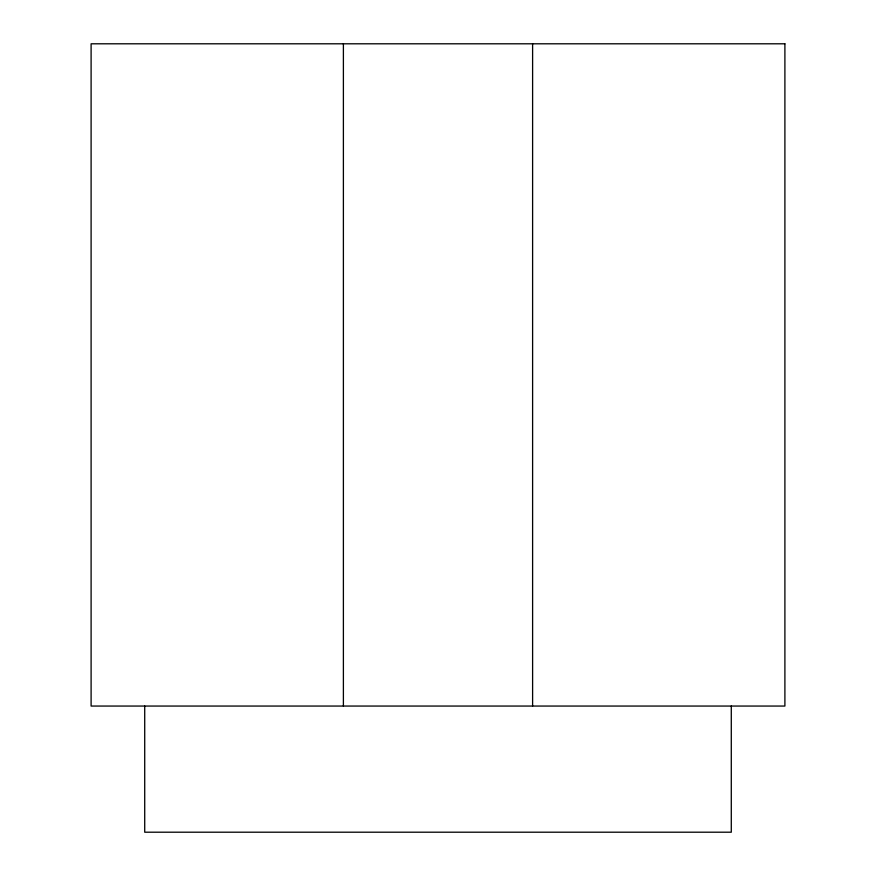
<?xml version="1.0" encoding="UTF-8"?>
<svg xmlns="http://www.w3.org/2000/svg" width="876" height="876" viewBox="0 0 876 876"><rect width="100%" height="100%" fill="white"/><g stroke="black" fill="none" stroke-linecap="round" stroke-linejoin="round"><path stroke-width="1.31" d="M731.285 706.056L731.285 832.2L144.715 832.2L144.715 706.056M532.608 43.8L532.608 706.056M343.392 43.8L343.392 706.056M784.896 43.8L91.104 43.8L91.104 706.056L784.896 706.056L784.896 43.8"/></g></svg>
